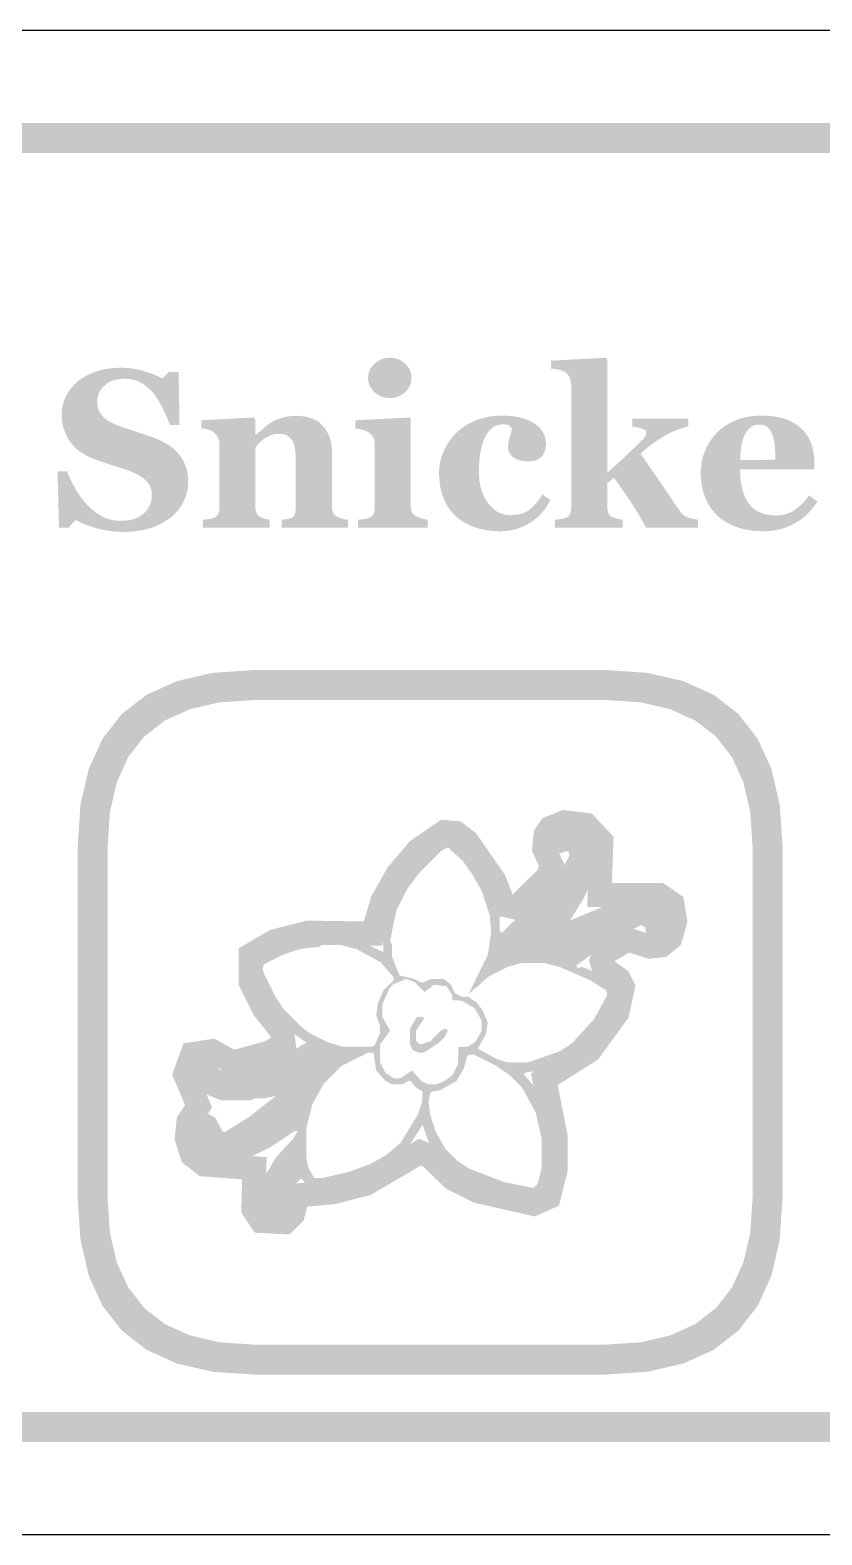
# Model space of a CAD drawing. Header units: millimetres. Extents: x 4 to 272, y 4 to 144.
# Drawn here: x 20.27 to 30.83, y 75.96 to 96.04 of the extents above; entities that cross this region are included whole.
import ezdxf

# ---------------------------------------------------------------- set-up
doc = ezdxf.new("R2010")
doc.units = ezdxf.units.MM
doc.layers.add('CUT', color=1, linetype='Continuous')
doc.layers.add('RASTER', color=7, linetype='Continuous')

msp = doc.modelspace()

# ---------------------------------------------------------------- hatches: boundary and pattern name
at = {"layer": 'RASTER'}
h = msp.add_hatch(color=7, dxfattribs=at)
h.paths.add_polyline_path([(5.2, 92.6), (5.234, 93.116), (5.337, 93.563), (5.509, 93.941), (5.75, 94.25), (6.059, 94.491), (6.438, 94.663), (6.884, 94.766), (7.4, 94.8), (64.6, 94.8), (65.116, 94.766), (65.563, 94.663), (65.941, 94.491), (66.25, 94.25), (66.491, 93.941), (66.663, 93.563), (66.766, 93.116), (66.8, 92.6), (66.8, 79.4), (66.766, 78.884), (66.663, 78.438), (66.491, 78.059), (66.25, 77.75), (65.941, 77.509), (65.563, 77.338), (65.116, 77.234), (64.6, 77.2), (7.4, 77.2), (6.884, 77.234), (6.438, 77.338), (6.059, 77.509), (5.75, 77.75), (5.509, 78.059), (5.337, 78.438), (5.234, 78.884), (5.2, 79.4)])
h.paths.add_polyline_path([(5.6, 92.6), (5.6, 79.4), (5.628, 78.978), (5.712, 78.613), (5.853, 78.303), (6.05, 78.05), (6.303, 77.853), (6.612, 77.712), (6.978, 77.628), (7.4, 77.6), (64.6, 77.6), (65.022, 77.628), (65.387, 77.712), (65.697, 77.853), (65.95, 78.05), (66.147, 78.303), (66.288, 78.613), (66.372, 78.978), (66.4, 79.4), (66.4, 92.6), (66.372, 93.022), (66.288, 93.388), (66.147, 93.697), (65.95, 93.95), (65.697, 94.147), (65.387, 94.288), (65.022, 94.372), (64.6, 94.4), (7.4, 94.4), (6.978, 94.372), (6.612, 94.288), (6.303, 94.147), (6.05, 93.95), (5.853, 93.697), (5.712, 93.388), (5.628, 93.022), (5.6, 92.6)], flags=0)
h = msp.add_hatch(color=7, dxfattribs=at)
h.paths.add_polyline_path([(25.566, 89.4), (24.64, 89.4), (24.64, 89.507), (24.65, 89.508), (24.659, 89.508), (24.668, 89.509), (24.678, 89.51), (24.687, 89.511), (24.696, 89.512), (24.706, 89.513), (24.715, 89.514), (24.724, 89.515), (24.733, 89.517), (24.741, 89.518), (24.749, 89.52), (24.757, 89.522), (24.764, 89.524), (24.771, 89.526), (24.778, 89.529), (24.789, 89.534), (24.8, 89.539), (24.809, 89.544), (24.818, 89.55), (24.826, 89.557), (24.832, 89.564), (24.839, 89.571), (24.844, 89.579), (24.848, 89.588), (24.852, 89.597), (24.855, 89.607), (24.858, 89.618), (24.86, 89.629), (24.862, 89.641), (24.862, 89.653), (24.863, 89.667), (24.863, 90.519), (24.862, 90.532), (24.861, 90.544), (24.859, 90.556), (24.857, 90.567), (24.854, 90.578), (24.85, 90.589), (24.845, 90.599), (24.839, 90.609), (24.833, 90.619), (24.827, 90.628), (24.82, 90.636), (24.813, 90.644), (24.805, 90.652), (24.798, 90.659), (24.789, 90.665), (24.781, 90.671), (24.774, 90.676), (24.766, 90.68), (24.757, 90.684), (24.748, 90.689), (24.737, 90.693), (24.726, 90.697), (24.714, 90.701), (24.701, 90.705), (24.688, 90.709), (24.675, 90.713), (24.662, 90.716), (24.65, 90.718), (24.638, 90.721), (24.626, 90.723), (24.615, 90.724), (24.604, 90.726), (24.604, 90.833), (25.321, 90.871), (25.343, 90.849), (25.343, 89.686), (25.344, 89.673), (25.345, 89.661), (25.346, 89.649), (25.349, 89.638), (25.352, 89.628), (25.356, 89.617), (25.36, 89.608), (25.365, 89.598), (25.371, 89.59), (25.377, 89.582), (25.384, 89.574), (25.392, 89.567), (25.4, 89.561), (25.409, 89.555), (25.418, 89.55), (25.428, 89.545), (25.436, 89.542), (25.443, 89.539), (25.451, 89.536), (25.459, 89.533), (25.467, 89.53), (25.475, 89.527), (25.484, 89.524), (25.493, 89.522), (25.502, 89.519), (25.51, 89.517), (25.519, 89.515), (25.529, 89.513), (25.538, 89.511), (25.547, 89.509), (25.556, 89.508), (25.566, 89.507)])
h.paths.add_polyline_path([(25.352, 91.398), (25.351, 91.371), (25.347, 91.344), (25.34, 91.319), (25.331, 91.295), (25.319, 91.272), (25.304, 91.25), (25.286, 91.228), (25.266, 91.208), (25.244, 91.19), (25.222, 91.174), (25.198, 91.161), (25.173, 91.15), (25.147, 91.141), (25.12, 91.135), (25.092, 91.131), (25.063, 91.13), (25.034, 91.131), (25.006, 91.135), (24.979, 91.141), (24.953, 91.15), (24.928, 91.161), (24.904, 91.174), (24.881, 91.19), (24.859, 91.208), (24.839, 91.228), (24.822, 91.25), (24.807, 91.272), (24.795, 91.295), (24.785, 91.319), (24.779, 91.344), (24.775, 91.371), (24.773, 91.398), (24.775, 91.425), (24.779, 91.452), (24.785, 91.477), (24.795, 91.501), (24.807, 91.525), (24.822, 91.547), (24.839, 91.568), (24.859, 91.588), (24.881, 91.607), (24.904, 91.623), (24.928, 91.637), (24.953, 91.648), (24.979, 91.656), (25.006, 91.663), (25.034, 91.666), (25.063, 91.668), (25.093, 91.666), (25.121, 91.663), (25.148, 91.656), (25.174, 91.648), (25.199, 91.637), (25.223, 91.623), (25.245, 91.607), (25.267, 91.588), (25.287, 91.568), (25.304, 91.547), (25.319, 91.525), (25.331, 91.501), (25.34, 91.477), (25.347, 91.452), (25.351, 91.425), (25.352, 91.398)])
for points in [[(29.174, 89.4), (28.484, 89.4), (28.452, 89.455), (28.422, 89.508), (28.391, 89.559), (28.362, 89.607), (28.333, 89.654), (28.305, 89.698), (28.278, 89.74), (28.251, 89.78), (28.225, 89.819), (28.199, 89.857), (28.174, 89.894), (28.148, 89.93), (28.124, 89.966), (28.099, 90.001), (28.075, 90.036), (28.052, 90.069), (27.964, 89.995), (27.964, 89.675), (27.964, 89.663), (27.965, 89.65), (27.966, 89.639), (27.968, 89.627), (27.97, 89.617), (27.973, 89.607), (27.976, 89.598), (27.979, 89.589), (27.984, 89.581), (27.989, 89.573), (27.995, 89.566), (28.002, 89.56), (28.01, 89.554), (28.018, 89.548), (28.028, 89.543), (28.039, 89.539), (28.045, 89.536), (28.052, 89.533), (28.06, 89.531), (28.067, 89.528), (28.075, 89.526), (28.083, 89.523), (28.091, 89.521), (28.1, 89.519), (28.109, 89.517), (28.118, 89.515), (28.126, 89.513), (28.135, 89.511), (28.144, 89.51), (28.153, 89.509), (28.162, 89.508), (28.17, 89.507), (28.17, 89.4), (27.264, 89.4), (27.264, 89.507), (27.273, 89.508), (27.282, 89.509), (27.291, 89.509), (27.3, 89.51), (27.309, 89.511), (27.319, 89.513), (27.328, 89.514), (27.337, 89.515), (27.346, 89.516), (27.355, 89.518), (27.363, 89.519), (27.371, 89.521), (27.379, 89.523), (27.387, 89.525), (27.394, 89.527), (27.401, 89.529), (27.413, 89.533), (27.423, 89.538), (27.432, 89.543), (27.441, 89.549), (27.448, 89.556), (27.455, 89.563), (27.46, 89.571), (27.465, 89.579), (27.469, 89.587), (27.472, 89.597), (27.475, 89.607), (27.478, 89.618), (27.48, 89.629), (27.481, 89.641), (27.482, 89.653), (27.482, 89.667), (27.482, 91.3), (27.482, 91.312), (27.481, 91.324), (27.479, 91.337), (27.477, 91.349), (27.474, 91.362), (27.47, 91.374), (27.466, 91.387), (27.461, 91.4), (27.455, 91.413), (27.449, 91.425), (27.442, 91.436), (27.435, 91.446), (27.426, 91.455), (27.418, 91.464), (27.408, 91.472), (27.398, 91.479), (27.391, 91.483), (27.383, 91.487), (27.374, 91.491), (27.364, 91.495), (27.353, 91.498), (27.341, 91.502), (27.328, 91.505), (27.315, 91.508), (27.301, 91.511), (27.288, 91.513), (27.275, 91.515), (27.262, 91.517), (27.249, 91.519), (27.237, 91.521), (27.225, 91.522), (27.214, 91.523), (27.214, 91.629), (27.942, 91.668), (27.964, 91.644), (27.964, 90.132), (27.991, 90.157), (28.02, 90.183), (28.049, 90.209), (28.079, 90.237), (28.11, 90.265), (28.142, 90.295), (28.174, 90.325), (28.208, 90.357), (28.241, 90.388), (28.272, 90.418), (28.302, 90.446), (28.33, 90.473), (28.356, 90.499), (28.381, 90.523), (28.404, 90.546), (28.425, 90.567), (28.437, 90.58), (28.447, 90.591), (28.455, 90.601), (28.463, 90.611), (28.469, 90.62), (28.473, 90.629), (28.477, 90.636), (28.479, 90.643), (28.48, 90.649), (28.481, 90.655), (28.482, 90.659), (28.483, 90.664), (28.483, 90.667), (28.484, 90.67), (28.484, 90.673), (28.484, 90.674), (28.483, 90.681), (28.481, 90.687), (28.477, 90.693), (28.472, 90.699), (28.466, 90.704), (28.458, 90.709), (28.449, 90.714), (28.438, 90.718), (28.425, 90.723), (28.412, 90.727), (28.397, 90.731), (28.38, 90.735), (28.362, 90.739), (28.343, 90.742), (28.322, 90.746), (28.299, 90.749), (28.299, 90.853), (29.043, 90.853), (29.043, 90.752), (29.008, 90.742), (28.975, 90.732), (28.943, 90.722), (28.914, 90.712), (28.888, 90.703), (28.863, 90.693), (28.84, 90.684), (28.82, 90.675), (28.801, 90.666), (28.781, 90.656), (28.76, 90.645), (28.74, 90.633), (28.719, 90.621), (28.697, 90.608), (28.675, 90.594), (28.652, 90.579), (28.637, 90.569), (28.623, 90.559), (28.608, 90.549), (28.593, 90.539), (28.579, 90.528), (28.564, 90.518), (28.55, 90.507), (28.536, 90.496), (28.522, 90.485), (28.507, 90.474), (28.491, 90.461), (28.475, 90.448), (28.459, 90.434), (28.442, 90.42), (28.424, 90.405), (28.406, 90.389), (28.442, 90.337), (28.477, 90.287), (28.511, 90.237), (28.544, 90.188), (28.577, 90.141), (28.609, 90.094), (28.641, 90.048), (28.671, 90.004), (28.702, 89.959), (28.733, 89.914), (28.764, 89.868), (28.796, 89.821), (28.828, 89.774), (28.86, 89.726), (28.893, 89.678), (28.926, 89.629), (28.938, 89.612), (28.95, 89.597), (28.963, 89.583), (28.977, 89.571), (28.992, 89.56), (29.007, 89.551), (29.023, 89.543), (29.039, 89.536), (29.056, 89.531), (29.073, 89.526), (29.09, 89.521), (29.106, 89.517), (29.123, 89.514), (29.14, 89.511), (29.157, 89.509), (29.174, 89.507)], [(21.511, 89.344), (21.464, 89.345), (21.418, 89.347), (21.372, 89.351), (21.327, 89.356), (21.283, 89.363), (21.24, 89.371), (21.198, 89.38), (21.156, 89.391), (21.116, 89.403), (21.077, 89.416), (21.04, 89.429), (21.004, 89.442), (20.97, 89.457), (20.937, 89.471), (20.906, 89.487), (20.877, 89.503), (20.776, 89.4), (20.651, 89.4), (20.632, 90.151), (20.758, 90.151), (20.769, 90.125), (20.781, 90.097), (20.793, 90.07), (20.807, 90.042), (20.821, 90.013), (20.835, 89.984), (20.851, 89.955), (20.867, 89.926), (20.883, 89.897), (20.901, 89.868), (20.919, 89.84), (20.938, 89.813), (20.957, 89.787), (20.977, 89.762), (20.998, 89.737), (21.019, 89.713), (21.042, 89.69), (21.065, 89.667), (21.089, 89.645), (21.114, 89.624), (21.139, 89.605), (21.165, 89.587), (21.192, 89.57), (21.219, 89.554), (21.247, 89.539), (21.277, 89.527), (21.307, 89.516), (21.339, 89.508), (21.372, 89.501), (21.406, 89.496), (21.441, 89.493), (21.478, 89.492), (21.526, 89.494), (21.571, 89.498), (21.614, 89.506), (21.654, 89.517), (21.69, 89.53), (21.724, 89.547), (21.755, 89.567), (21.783, 89.59), (21.808, 89.615), (21.829, 89.642), (21.848, 89.67), (21.863, 89.7), (21.874, 89.731), (21.883, 89.764), (21.888, 89.799), (21.889, 89.835), (21.888, 89.865), (21.884, 89.893), (21.876, 89.921), (21.867, 89.947), (21.854, 89.972), (21.838, 89.996), (21.82, 90.018), (21.799, 90.039), (21.775, 90.06), (21.748, 90.079), (21.718, 90.098), (21.684, 90.116), (21.648, 90.134), (21.608, 90.151), (21.566, 90.167), (21.52, 90.182), (21.49, 90.192), (21.46, 90.202), (21.431, 90.211), (21.402, 90.22), (21.374, 90.229), (21.347, 90.238), (21.32, 90.247), (21.294, 90.255), (21.268, 90.264), (21.243, 90.272), (21.218, 90.281), (21.194, 90.29), (21.169, 90.298), (21.146, 90.307), (21.123, 90.316), (21.1, 90.324), (21.049, 90.346), (21.002, 90.371), (20.958, 90.397), (20.917, 90.426), (20.88, 90.457), (20.846, 90.49), (20.815, 90.525), (20.788, 90.563), (20.764, 90.602), (20.744, 90.643), (20.726, 90.685), (20.712, 90.728), (20.701, 90.771), (20.693, 90.817), (20.688, 90.863), (20.687, 90.91), (20.687, 90.941), (20.69, 90.97), (20.694, 91), (20.7, 91.029), (20.707, 91.059), (20.716, 91.087), (20.727, 91.116), (20.739, 91.144), (20.753, 91.172), (20.769, 91.199), (20.786, 91.225), (20.804, 91.25), (20.824, 91.275), (20.846, 91.299), (20.869, 91.323), (20.893, 91.345), (20.918, 91.366), (20.945, 91.385), (20.973, 91.404), (21.003, 91.421), (21.035, 91.438), (21.069, 91.453), (21.104, 91.468), (21.141, 91.482), (21.179, 91.494), (21.218, 91.505), (21.257, 91.514), (21.298, 91.521), (21.34, 91.527), (21.382, 91.531), (21.425, 91.533), (21.469, 91.534), (21.512, 91.534), (21.554, 91.531), (21.595, 91.528), (21.636, 91.522), (21.676, 91.516), (21.716, 91.507), (21.754, 91.498), (21.792, 91.487), (21.829, 91.475), (21.864, 91.463), (21.897, 91.451), (21.927, 91.439), (21.956, 91.427), (21.983, 91.415), (22.007, 91.403), (22.03, 91.391), (22.119, 91.479), (22.247, 91.479), (22.258, 90.77), (22.132, 90.77), (22.121, 90.798), (22.109, 90.827), (22.097, 90.856), (22.085, 90.885), (22.071, 90.914), (22.058, 90.944), (22.044, 90.974), (22.029, 91.003), (22.014, 91.032), (21.999, 91.06), (21.984, 91.087), (21.968, 91.113), (21.952, 91.137), (21.936, 91.16), (21.92, 91.181), (21.904, 91.202), (21.886, 91.222), (21.867, 91.242), (21.847, 91.261), (21.827, 91.278), (21.806, 91.295), (21.784, 91.31), (21.761, 91.324), (21.738, 91.337), (21.714, 91.349), (21.689, 91.359), (21.663, 91.368), (21.636, 91.375), (21.609, 91.381), (21.58, 91.385), (21.55, 91.387), (21.519, 91.388), (21.48, 91.386), (21.443, 91.382), (21.408, 91.375), (21.375, 91.365), (21.343, 91.353), (21.314, 91.338), (21.286, 91.319), (21.26, 91.298), (21.236, 91.275), (21.216, 91.251), (21.199, 91.225), (21.185, 91.198), (21.174, 91.17), (21.166, 91.141), (21.161, 91.11), (21.16, 91.077), (21.161, 91.047), (21.165, 91.018), (21.172, 90.99), (21.181, 90.964), (21.194, 90.939), (21.209, 90.916), (21.226, 90.894), (21.247, 90.874), (21.27, 90.854), (21.296, 90.835), (21.326, 90.817), (21.358, 90.799), (21.394, 90.782), (21.432, 90.766), (21.474, 90.75), (21.519, 90.734), (21.546, 90.725), (21.573, 90.716), (21.6, 90.707), (21.628, 90.698), (21.656, 90.689), (21.684, 90.68), (21.712, 90.67), (21.74, 90.661), (21.768, 90.652), (21.795, 90.643), (21.821, 90.634), (21.846, 90.625), (21.871, 90.617), (21.895, 90.608), (21.918, 90.599), (21.94, 90.591), (21.992, 90.569), (22.04, 90.546), (22.085, 90.521), (22.127, 90.493), (22.166, 90.464), (22.202, 90.433), (22.234, 90.4), (22.263, 90.365), (22.289, 90.327), (22.312, 90.288), (22.331, 90.247), (22.346, 90.203), (22.358, 90.157), (22.367, 90.109), (22.372, 90.059), (22.374, 90.006), (22.373, 89.973), (22.37, 89.94), (22.365, 89.907), (22.358, 89.874), (22.349, 89.841), (22.339, 89.809), (22.326, 89.777), (22.311, 89.746), (22.295, 89.715), (22.277, 89.685), (22.258, 89.657), (22.237, 89.63), (22.215, 89.605), (22.192, 89.581), (22.167, 89.558), (22.141, 89.536), (22.111, 89.514), (22.08, 89.493), (22.048, 89.473), (22.015, 89.455), (21.98, 89.437), (21.945, 89.422), (21.908, 89.407), (21.87, 89.394), (21.831, 89.382), (21.79, 89.372), (21.748, 89.364), (21.703, 89.357), (21.658, 89.351), (21.611, 89.347), (21.562, 89.345), (21.511, 89.344)], [(24.504, 89.4), (23.622, 89.4), (23.622, 89.507), (23.629, 89.508), (23.637, 89.508), (23.645, 89.509), (23.653, 89.51), (23.661, 89.511), (23.67, 89.512), (23.68, 89.513), (23.689, 89.514), (23.699, 89.515), (23.708, 89.517), (23.716, 89.518), (23.724, 89.52), (23.731, 89.522), (23.738, 89.524), (23.744, 89.526), (23.75, 89.529), (23.757, 89.533), (23.764, 89.538), (23.77, 89.543), (23.776, 89.549), (23.781, 89.555), (23.786, 89.561), (23.79, 89.568), (23.793, 89.576), (23.797, 89.584), (23.799, 89.593), (23.801, 89.603), (23.803, 89.614), (23.805, 89.626), (23.806, 89.638), (23.806, 89.652), (23.807, 89.667), (23.807, 90.352), (23.806, 90.388), (23.803, 90.422), (23.799, 90.454), (23.793, 90.483), (23.785, 90.51), (23.776, 90.535), (23.765, 90.557), (23.752, 90.577), (23.737, 90.595), (23.721, 90.61), (23.703, 90.623), (23.684, 90.634), (23.663, 90.642), (23.64, 90.648), (23.616, 90.651), (23.59, 90.652), (23.575, 90.652), (23.561, 90.651), (23.547, 90.65), (23.533, 90.648), (23.52, 90.646), (23.506, 90.643), (23.493, 90.639), (23.481, 90.635), (23.468, 90.63), (23.456, 90.625), (23.443, 90.619), (23.431, 90.613), (23.418, 90.607), (23.406, 90.599), (23.394, 90.592), (23.382, 90.584), (23.371, 90.576), (23.362, 90.569), (23.352, 90.561), (23.344, 90.554), (23.335, 90.546), (23.328, 90.539), (23.32, 90.531), (23.314, 90.524), (23.307, 90.516), (23.301, 90.509), (23.296, 90.501), (23.29, 90.495), (23.285, 90.488), (23.28, 90.482), (23.275, 90.475), (23.271, 90.469), (23.271, 89.683), (23.271, 89.67), (23.271, 89.658), (23.273, 89.647), (23.274, 89.636), (23.276, 89.625), (23.279, 89.615), (23.282, 89.606), (23.285, 89.597), (23.289, 89.589), (23.294, 89.581), (23.299, 89.574), (23.305, 89.567), (23.311, 89.561), (23.318, 89.555), (23.325, 89.55), (23.333, 89.545), (23.34, 89.542), (23.346, 89.539), (23.353, 89.536), (23.36, 89.533), (23.367, 89.53), (23.375, 89.527), (23.383, 89.524), (23.392, 89.522), (23.401, 89.519), (23.41, 89.517), (23.418, 89.515), (23.427, 89.513), (23.435, 89.511), (23.444, 89.509), (23.452, 89.508), (23.461, 89.507), (23.461, 89.4), (22.57, 89.4), (22.57, 89.507), (22.579, 89.508), (22.589, 89.509), (22.598, 89.509), (22.607, 89.51), (22.616, 89.511), (22.626, 89.513), (22.635, 89.514), (22.644, 89.515), (22.653, 89.516), (22.662, 89.518), (22.671, 89.519), (22.679, 89.521), (22.687, 89.523), (22.694, 89.525), (22.701, 89.527), (22.708, 89.529), (22.719, 89.533), (22.73, 89.538), (22.739, 89.543), (22.748, 89.549), (22.755, 89.556), (22.762, 89.563), (22.768, 89.571), (22.772, 89.579), (22.777, 89.587), (22.78, 89.597), (22.783, 89.607), (22.786, 89.618), (22.788, 89.629), (22.789, 89.641), (22.79, 89.653), (22.79, 89.667), (22.79, 90.519), (22.79, 90.53), (22.789, 90.542), (22.787, 90.553), (22.784, 90.564), (22.781, 90.575), (22.777, 90.586), (22.772, 90.597), (22.767, 90.608), (22.761, 90.619), (22.754, 90.629), (22.747, 90.639), (22.74, 90.648), (22.732, 90.657), (22.723, 90.665), (22.714, 90.673), (22.705, 90.68), (22.698, 90.685), (22.691, 90.689), (22.683, 90.693), (22.675, 90.696), (22.667, 90.7), (22.658, 90.703), (22.648, 90.707), (22.638, 90.71), (22.628, 90.712), (22.618, 90.715), (22.607, 90.717), (22.596, 90.719), (22.585, 90.721), (22.573, 90.723), (22.562, 90.724), (22.55, 90.726), (22.55, 90.833), (23.249, 90.871), (23.271, 90.849), (23.271, 90.636), (23.276, 90.636), (23.287, 90.646), (23.298, 90.656), (23.31, 90.666), (23.322, 90.677), (23.335, 90.688), (23.348, 90.699), (23.362, 90.712), (23.376, 90.724), (23.39, 90.737), (23.405, 90.749), (23.419, 90.76), (23.432, 90.771), (23.446, 90.781), (23.459, 90.79), (23.472, 90.799), (23.484, 90.808), (23.498, 90.816), (23.514, 90.825), (23.53, 90.833), (23.547, 90.84), (23.565, 90.848), (23.585, 90.855), (23.605, 90.861), (23.626, 90.868), (23.649, 90.874), (23.671, 90.879), (23.694, 90.883), (23.717, 90.886), (23.741, 90.889), (23.765, 90.891), (23.789, 90.892), (23.814, 90.893), (23.872, 90.891), (23.926, 90.884), (23.976, 90.874), (24.023, 90.859), (24.066, 90.84), (24.105, 90.816), (24.14, 90.789), (24.172, 90.757), (24.2, 90.722), (24.224, 90.684), (24.245, 90.643), (24.262, 90.6), (24.275, 90.553), (24.284, 90.504), (24.29, 90.452), (24.292, 90.398), (24.292, 89.68), (24.292, 89.667), (24.293, 89.654), (24.294, 89.642), (24.296, 89.631), (24.298, 89.621), (24.301, 89.611), (24.304, 89.602), (24.308, 89.593), (24.312, 89.586), (24.317, 89.578), (24.324, 89.571), (24.331, 89.564), (24.339, 89.558), (24.347, 89.552), (24.357, 89.547), (24.368, 89.542), (24.374, 89.54), (24.38, 89.537), (24.387, 89.534), (24.394, 89.532), (24.401, 89.529), (24.409, 89.527), (24.417, 89.524), (24.426, 89.522), (24.434, 89.519), (24.443, 89.517), (24.453, 89.515), (24.462, 89.513), (24.472, 89.511), (24.483, 89.509), (24.493, 89.508), (24.504, 89.507)], [(26.537, 89.353), (26.487, 89.354), (26.438, 89.357), (26.391, 89.361), (26.345, 89.368), (26.301, 89.376), (26.258, 89.386), (26.217, 89.399), (26.177, 89.412), (26.139, 89.428), (26.103, 89.445), (26.068, 89.463), (26.035, 89.483), (26.004, 89.503), (25.974, 89.526), (25.947, 89.549), (25.92, 89.574), (25.896, 89.601), (25.873, 89.629), (25.852, 89.658), (25.832, 89.688), (25.814, 89.719), (25.798, 89.752), (25.783, 89.785), (25.77, 89.82), (25.758, 89.856), (25.748, 89.893), (25.739, 89.93), (25.732, 89.969), (25.727, 90.008), (25.723, 90.048), (25.721, 90.088), (25.72, 90.129), (25.721, 90.167), (25.724, 90.205), (25.728, 90.242), (25.735, 90.278), (25.743, 90.314), (25.754, 90.35), (25.766, 90.385), (25.781, 90.42), (25.796, 90.453), (25.814, 90.486), (25.832, 90.518), (25.852, 90.549), (25.873, 90.578), (25.896, 90.607), (25.92, 90.635), (25.945, 90.661), (25.973, 90.687), (26.002, 90.712), (26.033, 90.735), (26.065, 90.757), (26.099, 90.778), (26.135, 90.797), (26.172, 90.815), (26.211, 90.832), (26.251, 90.847), (26.293, 90.86), (26.335, 90.871), (26.378, 90.88), (26.423, 90.887), (26.468, 90.892), (26.515, 90.895), (26.562, 90.896), (26.628, 90.894), (26.69, 90.889), (26.748, 90.881), (26.803, 90.87), (26.855, 90.856), (26.903, 90.838), (26.947, 90.818), (26.988, 90.794), (27.025, 90.767), (27.057, 90.738), (27.084, 90.707), (27.106, 90.674), (27.123, 90.639), (27.135, 90.601), (27.143, 90.561), (27.145, 90.519), (27.144, 90.493), (27.142, 90.469), (27.137, 90.446), (27.131, 90.424), (27.123, 90.403), (27.114, 90.384), (27.102, 90.366), (27.089, 90.349), (27.074, 90.334), (27.056, 90.321), (27.036, 90.31), (27.014, 90.301), (26.988, 90.294), (26.961, 90.289), (26.93, 90.286), (26.897, 90.285), (26.871, 90.286), (26.845, 90.288), (26.82, 90.292), (26.797, 90.298), (26.774, 90.305), (26.753, 90.314), (26.733, 90.325), (26.714, 90.338), (26.696, 90.351), (26.681, 90.366), (26.669, 90.382), (26.658, 90.398), (26.65, 90.416), (26.644, 90.435), (26.641, 90.454), (26.64, 90.475), (26.64, 90.493), (26.641, 90.511), (26.643, 90.529), (26.646, 90.547), (26.649, 90.564), (26.653, 90.582), (26.658, 90.6), (26.663, 90.617), (26.669, 90.634), (26.674, 90.65), (26.678, 90.665), (26.682, 90.679), (26.685, 90.692), (26.688, 90.704), (26.69, 90.715), (26.691, 90.724), (26.687, 90.731), (26.682, 90.737), (26.678, 90.742), (26.673, 90.747), (26.667, 90.752), (26.662, 90.757), (26.656, 90.761), (26.65, 90.765), (26.643, 90.768), (26.636, 90.771), (26.627, 90.773), (26.618, 90.775), (26.608, 90.776), (26.597, 90.778), (26.585, 90.778), (26.572, 90.778), (26.556, 90.778), (26.54, 90.776), (26.524, 90.774), (26.509, 90.771), (26.494, 90.766), (26.48, 90.761), (26.466, 90.755), (26.452, 90.748), (26.439, 90.739), (26.426, 90.729), (26.413, 90.718), (26.4, 90.705), (26.387, 90.691), (26.375, 90.675), (26.363, 90.658), (26.351, 90.639), (26.34, 90.62), (26.33, 90.6), (26.32, 90.577), (26.31, 90.554), (26.301, 90.528), (26.293, 90.501), (26.286, 90.473), (26.279, 90.443), (26.272, 90.411), (26.267, 90.378), (26.262, 90.344), (26.258, 90.307), (26.255, 90.27), (26.253, 90.23), (26.252, 90.19), (26.251, 90.147), (26.253, 90.083), (26.259, 90.023), (26.269, 89.966), (26.282, 89.912), (26.299, 89.861), (26.32, 89.813), (26.345, 89.768), (26.374, 89.727), (26.405, 89.689), (26.438, 89.657), (26.472, 89.629), (26.508, 89.607), (26.545, 89.589), (26.584, 89.577), (26.624, 89.569), (26.666, 89.567), (26.706, 89.568), (26.743, 89.572), (26.779, 89.577), (26.812, 89.585), (26.843, 89.595), (26.872, 89.608), (26.9, 89.623), (26.925, 89.64), (26.948, 89.659), (26.971, 89.68), (26.994, 89.702), (27.015, 89.727), (27.036, 89.754), (27.057, 89.782), (27.076, 89.813), (27.095, 89.845), (27.205, 89.769), (27.193, 89.747), (27.181, 89.725), (27.169, 89.704), (27.155, 89.684), (27.141, 89.663), (27.127, 89.644), (27.112, 89.625), (27.097, 89.606), (27.081, 89.588), (27.064, 89.57), (27.046, 89.553), (27.027, 89.536), (27.008, 89.52), (26.988, 89.504), (26.967, 89.489), (26.946, 89.475), (26.923, 89.46), (26.899, 89.447), (26.876, 89.434), (26.853, 89.422), (26.829, 89.411), (26.806, 89.401), (26.782, 89.392), (26.758, 89.384), (26.734, 89.377), (26.709, 89.37), (26.683, 89.365), (26.655, 89.361), (26.627, 89.357), (26.598, 89.355), (26.568, 89.354), (26.537, 89.353)]]:
    msp.add_hatch(color=7, dxfattribs=at).paths.add_polyline_path(points)
h = msp.add_hatch(color=7, dxfattribs=at)
h.paths.add_polyline_path([(30.765, 89.75), (30.751, 89.729), (30.738, 89.709), (30.723, 89.689), (30.708, 89.669), (30.692, 89.649), (30.676, 89.63), (30.659, 89.611), (30.641, 89.593), (30.622, 89.574), (30.603, 89.557), (30.584, 89.54), (30.563, 89.524), (30.543, 89.508), (30.521, 89.494), (30.499, 89.479), (30.476, 89.466), (30.452, 89.452), (30.427, 89.44), (30.402, 89.428), (30.377, 89.417), (30.353, 89.407), (30.328, 89.398), (30.303, 89.389), (30.278, 89.382), (30.252, 89.375), (30.226, 89.369), (30.198, 89.364), (30.17, 89.36), (30.14, 89.357), (30.11, 89.355), (30.079, 89.354), (30.047, 89.353), (29.994, 89.354), (29.942, 89.357), (29.893, 89.362), (29.845, 89.369), (29.799, 89.377), (29.755, 89.388), (29.713, 89.4), (29.673, 89.415), (29.634, 89.431), (29.597, 89.448), (29.562, 89.467), (29.529, 89.487), (29.497, 89.508), (29.467, 89.531), (29.439, 89.555), (29.413, 89.58), (29.388, 89.607), (29.365, 89.635), (29.343, 89.663), (29.323, 89.694), (29.305, 89.725), (29.288, 89.757), (29.273, 89.791), (29.26, 89.826), (29.248, 89.861), (29.237, 89.898), (29.229, 89.935), (29.222, 89.973), (29.216, 90.012), (29.212, 90.051), (29.21, 90.091), (29.209, 90.132), (29.21, 90.17), (29.212, 90.206), (29.217, 90.243), (29.223, 90.279), (29.23, 90.314), (29.24, 90.35), (29.251, 90.384), (29.264, 90.419), (29.278, 90.453), (29.294, 90.485), (29.312, 90.517), (29.33, 90.548), (29.351, 90.578), (29.372, 90.607), (29.395, 90.635), (29.42, 90.663), (29.446, 90.688), (29.473, 90.712), (29.502, 90.735), (29.533, 90.757), (29.565, 90.777), (29.599, 90.796), (29.634, 90.814), (29.671, 90.831), (29.71, 90.846), (29.749, 90.859), (29.79, 90.87), (29.832, 90.879), (29.875, 90.887), (29.919, 90.892), (29.964, 90.895), (30.01, 90.896), (30.06, 90.895), (30.108, 90.892), (30.154, 90.889), (30.197, 90.883), (30.238, 90.876), (30.277, 90.868), (30.313, 90.857), (30.347, 90.846), (30.379, 90.833), (30.41, 90.819), (30.44, 90.803), (30.468, 90.786), (30.494, 90.769), (30.519, 90.75), (30.543, 90.729), (30.565, 90.708), (30.586, 90.687), (30.604, 90.664), (30.622, 90.641), (30.638, 90.617), (30.652, 90.592), (30.665, 90.566), (30.677, 90.539), (30.687, 90.511), (30.696, 90.483), (30.704, 90.454), (30.71, 90.424), (30.716, 90.395), (30.72, 90.365), (30.723, 90.335), (30.725, 90.304), (30.725, 90.273), (30.725, 90.178), (29.735, 90.178), (29.737, 90.105), (29.742, 90.037), (29.751, 89.973), (29.764, 89.913), (29.78, 89.859), (29.8, 89.808), (29.823, 89.762), (29.851, 89.721), (29.882, 89.684), (29.917, 89.652), (29.957, 89.625), (30, 89.603), (30.048, 89.586), (30.101, 89.574), (30.157, 89.567), (30.218, 89.564), (30.252, 89.565), (30.285, 89.569), (30.318, 89.575), (30.349, 89.583), (30.38, 89.594), (30.409, 89.606), (30.438, 89.622), (30.466, 89.64), (30.493, 89.659), (30.519, 89.68), (30.544, 89.702), (30.568, 89.725), (30.591, 89.75), (30.612, 89.775), (30.633, 89.802), (30.653, 89.831)])
h.paths.add_polyline_path([(30.205, 90.307), (30.205, 90.329), (30.205, 90.351), (30.204, 90.373), (30.203, 90.396), (30.202, 90.418), (30.2, 90.441), (30.198, 90.464), (30.196, 90.487), (30.194, 90.509), (30.191, 90.531), (30.188, 90.551), (30.184, 90.571), (30.18, 90.589), (30.176, 90.606), (30.171, 90.623), (30.166, 90.638), (30.159, 90.654), (30.152, 90.67), (30.144, 90.685), (30.136, 90.698), (30.127, 90.711), (30.118, 90.722), (30.108, 90.732), (30.097, 90.742), (30.086, 90.75), (30.074, 90.757), (30.062, 90.763), (30.049, 90.768), (30.035, 90.772), (30.02, 90.775), (30.004, 90.776), (29.988, 90.777), (29.961, 90.775), (29.935, 90.77), (29.91, 90.761), (29.887, 90.748), (29.865, 90.732), (29.845, 90.713), (29.826, 90.689), (29.808, 90.663), (29.792, 90.632), (29.778, 90.597), (29.766, 90.558), (29.756, 90.515), (29.748, 90.468), (29.742, 90.416), (29.737, 90.361), (29.735, 90.301)], flags=0)
h = msp.add_hatch(color=7, dxfattribs=at)
h.paths.add_polyline_path([(20.9, 85.15), (20.937, 85.701), (21.047, 86.178), (21.23, 86.582), (21.488, 86.913), (21.818, 87.17), (22.222, 87.353), (22.699, 87.463), (23.25, 87.5), (27.95, 87.5), (28.501, 87.463), (28.978, 87.353), (29.382, 87.17), (29.713, 86.913), (29.97, 86.582), (30.153, 86.178), (30.263, 85.701), (30.3, 85.15), (30.3, 80.45), (30.263, 79.899), (30.153, 79.422), (29.97, 79.018), (29.713, 78.688), (29.382, 78.43), (28.978, 78.247), (28.501, 78.137), (27.95, 78.1), (23.25, 78.1), (22.699, 78.137), (22.222, 78.247), (21.818, 78.43), (21.488, 78.688), (21.23, 79.018), (21.047, 79.422), (20.937, 79.899), (20.9, 80.45)])
h.paths.add_polyline_path([(21.3, 85.15), (21.3, 80.45), (21.33, 79.993), (21.422, 79.597), (21.574, 79.262), (21.788, 78.988), (22.062, 78.774), (22.397, 78.622), (22.793, 78.53), (23.25, 78.5), (27.95, 78.5), (28.407, 78.53), (28.803, 78.622), (29.138, 78.774), (29.413, 78.988), (29.626, 79.262), (29.778, 79.597), (29.87, 79.993), (29.9, 80.45), (29.9, 85.15), (29.87, 85.607), (29.778, 86.003), (29.626, 86.338), (29.413, 86.613), (29.138, 86.826), (28.803, 86.978), (28.407, 87.07), (27.95, 87.1), (23.25, 87.1), (22.793, 87.07), (22.397, 86.978), (22.062, 86.826), (21.788, 86.613), (21.574, 86.338), (21.422, 86.003), (21.33, 85.607), (21.3, 85.15)], flags=0)
h = msp.add_hatch(color=7, dxfattribs=at)
h.paths.add_polyline_path([(27.368, 85.633), (27.757, 85.587), (28.047, 85.275), (28.026, 84.659), (28.708, 84.659), (28.978, 84.473), (29.032, 84.142), (28.945, 83.831), (28.751, 83.673), (28.511, 83.648), (28.257, 83.73), (28.061, 83.617), (28.057, 83.607), (28.054, 83.617), (28.244, 83.482), (28.34, 83.29), (28.246, 82.861), (27.839, 82.302), (27.302, 81.964), (27.433, 81.296), (27.433, 80.809), (27.319, 80.353), (26.997, 80.209), (26.19, 80.392), (25.814, 80.579), (25.506, 80.876), (25.477, 80.889), (24.807, 80.496), (24.328, 80.373), (23.962, 80.341), (23.913, 80.156), (23.726, 79.969), (23.261, 79.992), (23.082, 80.261), (23.093, 80.704), (22.53, 80.747), (22.287, 80.935), (22.193, 81.237), (22.221, 81.526), (22.332, 81.697), (22.16, 82.103), (22.312, 82.52), (22.723, 82.582), (22.988, 82.435), (23.404, 82.548), (23.475, 82.593), (23.471, 82.615), (23.252, 82.889), (23.049, 83.292), (23.049, 83.789), (23.466, 84.032), (23.953, 84.157), (24.717, 84.146), (24.815, 84.477), (25.031, 84.865), (25.337, 85.223), (25.75, 85.504), (26.011, 85.481), (26.216, 85.32), (26.599, 84.767), (26.703, 84.504), (26.699, 84.505), (27.036, 84.837), (27.05, 84.884), (26.959, 85.089), (26.982, 85.352), (27.095, 85.522)])
h.paths.add_polyline_path([(27.412, 85.306), (27.307, 85.263), (27.293, 85.242), (27.285, 85.143), (27.39, 84.907), (27.319, 84.667), (26.8, 84.154), (26.467, 84.229), (26.315, 84.615), (25.98, 85.098), (25.888, 85.171), (25.836, 85.175), (25.552, 84.983), (25.295, 84.681), (25.112, 84.352), (24.955, 83.822), (23.991, 83.837), (23.589, 83.733), (23.369, 83.605), (23.369, 83.368), (23.522, 83.063), (23.776, 82.747), (23.82, 82.435), (23.535, 82.251), (22.946, 82.093), (22.663, 82.249), (22.548, 82.232), (22.504, 82.111), (22.693, 81.666), (22.532, 81.418), (22.518, 81.27), (22.563, 81.126), (22.65, 81.059), (23.42, 81.001), (23.405, 80.354), (23.438, 80.304), (23.601, 80.296), (23.626, 80.321), (23.71, 80.641), (24.274, 80.689), (24.684, 80.795), (25.454, 81.247), (25.686, 81.147), (26, 80.844), (26.298, 80.696), (26.964, 80.545), (27.046, 80.581), (27.113, 80.848), (27.113, 81.265), (26.946, 82.118), (27.616, 82.54), (27.948, 82.995), (28.003, 83.248), (27.993, 83.268), (27.779, 83.42), (27.717, 83.627), (27.809, 83.84), (28.219, 84.078), (28.545, 83.973), (28.623, 83.981), (28.664, 84.014), (28.704, 84.16), (28.684, 84.287), (28.608, 84.339), (27.695, 84.339), (27.722, 85.154), (27.603, 85.283), (27.412, 85.306)], flags=0)
h = msp.add_hatch(color=7, dxfattribs=at)
h.paths.add_polyline_path([(27.414, 85.393), (27.566, 85.401), (27.653, 85.355), (27.76, 85.276), (27.831, 85.135), (27.831, 84.895), (27.805, 84.789), (27.653, 84.462), (27.467, 84.159), (28.017, 84.39), (28.363, 84.47), (28.576, 84.444), (28.716, 84.372), (28.77, 84.319), (28.815, 84.204), (28.754, 84), (28.663, 83.904), (28.629, 83.885), (28.488, 83.904), (28.469, 84.071), (28.416, 84.098), (28.063, 83.92), (27.547, 83.558), (27.573, 83.521), (27.619, 83.54), (27.698, 83.513), (27.946, 83.388), (28.079, 83.282), (28.097, 83.168), (28.044, 83.035), (27.946, 82.841), (27.813, 82.655), (27.547, 82.389), (27.3, 82.237), (27.087, 82.158), (26.874, 82.131), (26.848, 82.104), (26.962, 81.98), (27.087, 81.732), (27.193, 81.307), (27.193, 80.802), (27.095, 80.502), (27.007, 80.456), (26.795, 80.483), (26.236, 80.642), (25.989, 80.767), (25.67, 81.06), (25.572, 81.227), (25.5, 81.432), (25.261, 81.06), (24.995, 80.874), (24.695, 80.722), (24.163, 80.589), (24.004, 80.589), (23.879, 80.714), (23.756, 80.597), (23.685, 80.483), (23.711, 80.377), (23.693, 80.262), (23.552, 80.164), (23.411, 80.209), (23.313, 80.35), (23.313, 80.536), (23.366, 80.696), (23.544, 80.996), (23.772, 81.246), (23.836, 81.352), (23.783, 81.342), (23.48, 81.14), (23.233, 81.015), (22.967, 80.935), (22.728, 80.935), (22.56, 81.007), (22.454, 81.14), (22.409, 81.28), (22.454, 81.448), (22.497, 81.512), (22.568, 81.546), (22.648, 81.573), (22.736, 81.528), (22.826, 81.352), (22.861, 81.334), (23.188, 81.538), (23.544, 81.82), (23.392, 81.785), (23.259, 81.785), (23.206, 81.759), (22.808, 81.759), (22.507, 81.884), (22.409, 82.051), (22.409, 82.184), (22.454, 82.272), (22.534, 82.352), (22.621, 82.37), (22.709, 82.325), (22.773, 82.176), (22.808, 82.158), (22.94, 82.158), (23.339, 82.264), (23.818, 82.45), (23.95, 82.53), (23.81, 82.628), (23.597, 82.841), (23.464, 83.027), (23.366, 83.194), (23.259, 83.46), (23.278, 83.628), (23.411, 83.734), (23.578, 83.806), (23.818, 83.885), (24.083, 83.939), (24.456, 83.939), (24.721, 83.859), (24.979, 83.734), (24.961, 84.098), (25.04, 84.364), (25.165, 84.611), (25.272, 84.771), (25.564, 85.09), (25.838, 85.268), (25.952, 85.222), (26.058, 85.116), (26.324, 84.744), (26.502, 84.337), (26.529, 84.231), (26.529, 84.018), (26.555, 83.992), (27.175, 84.595), (27.387, 84.888), (27.459, 85.028), (27.451, 85.074), (27.406, 85.082), (27.353, 85.055), (27.239, 85.074), (27.193, 85.135), (27.193, 85.214), (27.265, 85.329)])
h.paths.add_polyline_path([(25.838, 85.135), (25.75, 85.09), (25.458, 84.797), (25.298, 84.584), (25.147, 84.284), (25.067, 83.885), (25.093, 83.832), (25.093, 83.673), (25.192, 83.426), (25.386, 83.38), (25.492, 83.327), (25.625, 83.38), (25.785, 83.38), (25.872, 83.309), (25.936, 83.186), (26.024, 83.141), (26.104, 83.141), (26.218, 83.069), (26.298, 82.963), (26.369, 82.796), (26.343, 82.636), (26.236, 82.45), (26.476, 82.317), (26.635, 82.264), (26.901, 82.264), (27.334, 82.415), (27.494, 82.522), (27.786, 82.841), (27.964, 83.168), (27.946, 83.229), (27.733, 83.362), (27.326, 83.54), (27.114, 83.593), (26.821, 83.593), (26.635, 83.54), (26.388, 83.415), (26.112, 83.176), (26.369, 83.699), (26.415, 84), (26.396, 84.231), (26.29, 84.55), (26.165, 84.771), (26.032, 84.957)], flags=0)
h.paths.add_polyline_path([(24.163, 83.832), (24.11, 83.806), (23.871, 83.779), (23.632, 83.699), (23.384, 83.574), (23.366, 83.513), (23.392, 83.434), (23.544, 83.133), (23.65, 82.974), (23.889, 82.734), (23.996, 82.655), (24.243, 82.53), (24.429, 82.477), (24.828, 82.477), (24.862, 82.495), (24.934, 82.663), (24.934, 82.742), (24.881, 82.902), (24.907, 83.061), (24.979, 83.229), (25.101, 83.346), (25.12, 83.38), (25.101, 83.415), (24.942, 83.601), (24.615, 83.779), (24.402, 83.832)], flags=0)
h.paths.add_polyline_path([(25.28, 83.38), (25.112, 83.309), (25.059, 83.255), (24.961, 83.035), (24.961, 82.875), (25.067, 82.689), (24.934, 82.503), (24.934, 82.264), (25.006, 82.123), (25.12, 82.051), (25.2, 82.051), (25.359, 82.158), (25.484, 82.017), (25.572, 81.972), (25.678, 81.972), (25.793, 82.017), (25.899, 82.096), (25.971, 82.237), (25.979, 82.469), (26.104, 82.477), (26.202, 82.538), (26.29, 82.689), (26.29, 82.822), (26.191, 82.99), (26.024, 83.088), (25.899, 83.096), (25.891, 83.168), (25.819, 83.282), (25.652, 83.301), (25.527, 83.202), (25.394, 83.335)], flags=0)
h.paths.add_polyline_path([(25.42, 82.867), (25.492, 82.875), (25.519, 82.849), (25.412, 82.689), (25.412, 82.556), (25.466, 82.503), (25.606, 82.548), (25.75, 82.697), (25.811, 82.716), (25.838, 82.689), (25.793, 82.602), (25.713, 82.522), (25.519, 82.397), (25.439, 82.397), (25.367, 82.431), (25.333, 82.503), (25.333, 82.716)], flags=0)
h.paths.add_polyline_path([(24.775, 82.397), (24.421, 82.219), (24.182, 81.98), (24.03, 81.706), (23.95, 81.387), (23.95, 80.988), (23.977, 80.855), (24.057, 80.722), (24.163, 80.722), (24.509, 80.802), (24.801, 80.908), (25.022, 81.033), (25.208, 81.193), (25.439, 81.573), (25.492, 81.732), (25.5, 81.873), (25.404, 81.937), (25.333, 82.025), (25.226, 81.972), (25.093, 81.972), (25.006, 82.017), (24.881, 82.158), (24.846, 82.389)], flags=0)
h.paths.add_polyline_path([(26.13, 82.37), (26.096, 82.352), (26.05, 82.184), (25.952, 82.017), (25.731, 81.892), (25.617, 81.873), (25.599, 81.839), (25.58, 81.751), (25.599, 81.573), (25.678, 81.334), (25.803, 81.113), (25.963, 80.953), (26.122, 80.847), (26.582, 80.669), (26.981, 80.589), (27.034, 80.642), (27.087, 80.855), (27.087, 81.254), (27.007, 81.599), (26.829, 81.926), (26.67, 82.086), (26.484, 82.219), (26.183, 82.37)], flags=0)

# ---------------------------------------------------------------- linework, layer by layer
at = {"layer": 'CUT'}
for points in [[(6.999, 96.04), (65.001, 96.04)], [(65.001, 75.96), (6.999, 75.96)]]:
    msp.add_lwpolyline(points, dxfattribs=at)

doc.saveas('drawing.dxf')
